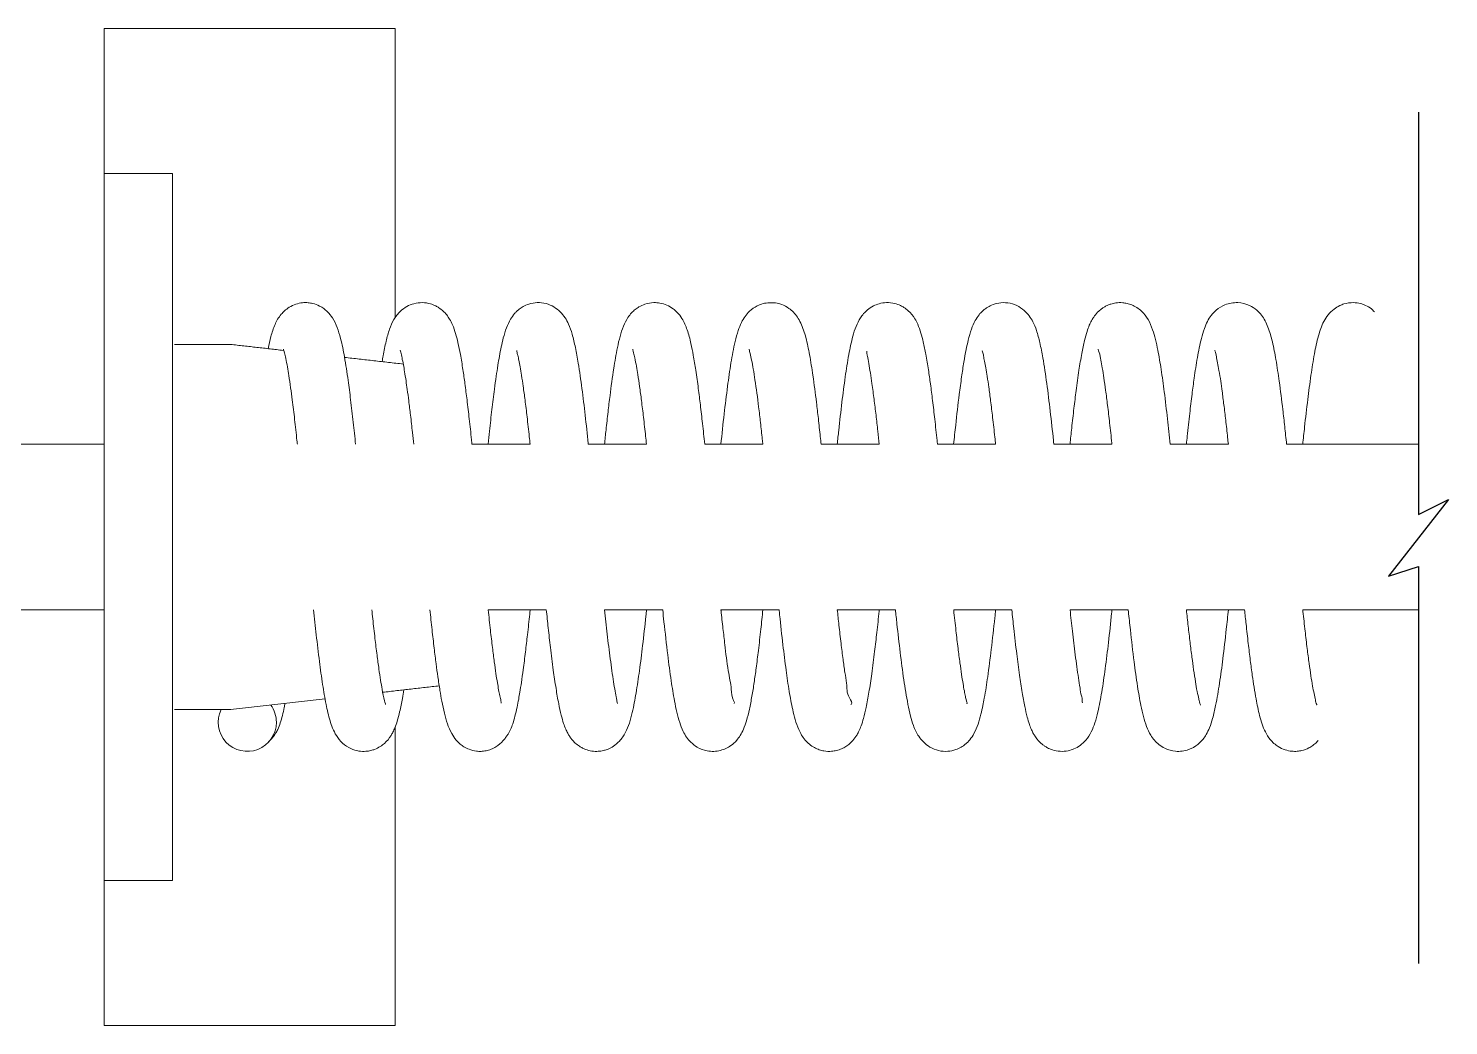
# Model space of a CAD drawing. Header units: inches. Extents: x 1 to 12.5, y 7.3 to 19.7.
# Drawn here: x 10.389 to 12.525, y 13.063 to 14.563 of the extents above; entities that cross this region are included whole.
import ezdxf

# ---------------------------------------------------------------- set-up
doc = ezdxf.new("R2010")
doc.units = ezdxf.units.IN
doc.header["$MEASUREMENT"] = 0

msp = doc.modelspace()

# ---------------------------------------------------------------- linework, layer by layer
at = {"color": 7, "linetype": 'Continuous', "lineweight": 15}
for p, q in [((10.503119, 14.562982), (10.533121, 14.562982)), ((10.503119, 14.562982), (10.503119, 14.187982)), ((10.580619, 14.562982), (10.533121, 14.562982)), ((10.94062, 14.562982), (10.580619, 14.562982)), ((10.94062, 14.562982), (10.94062, 14.127573)), ((10.605621, 14.283746), (10.605621, 14.344858)), ((10.605621, 13.281107), (10.605621, 14.283746)), ((10.503119, 14.187982), (10.503119, 13.437982)), ((10.94062, 13.512575), (10.94062, 13.062982)), ((10.503119, 13.437982), (10.503119, 13.062982)), ((10.503119, 13.062982), (10.533121, 13.062982)), ((10.580619, 13.062982), (10.533121, 13.062982)), ((10.94062, 13.062982), (10.580619, 13.062982))]:
    msp.add_line(p, q, dxfattribs=at)
for p, q in [((12.479431, 14.436759), (12.479431, 13.831932)), ((12.524588, 13.854501), (12.434274, 13.738836)), ((12.479431, 13.831932), (12.524588, 13.854501)), ((12.434274, 13.738836), (12.479431, 13.753532)), ((12.479431, 13.753532), (12.479431, 13.156577))]:
    msp.add_line(p, q)
for centre, radius, start, end in [((10.718132, 13.519237), 0.043737, 359.993685, 36.38748), ((10.718119, 13.519232), 0.04375, 154.129296, 0.000115)]:
    msp.add_arc(centre, radius, start, end, dxfattribs=at)
for points in [[(10.605621, 14.344858), (10.503119, 14.344858)], [(10.69312, 14.087642), (10.608807, 14.087642)], [(10.772075, 14.078645), (10.69312, 14.087642)], [(10.952632, 14.058075), (10.864333, 14.068135)], [(10.503119, 13.937357), (9.127996, 13.937357)], [(11.143372, 13.937357), (11.055962, 13.937357)], [(11.318372, 13.937357), (11.230972, 13.937357)], [(11.493375, 13.937357), (11.405975, 13.937357)], [(11.668362, 13.937357), (11.580961, 13.937357)], [(11.843372, 13.937357), (11.755962, 13.937357)], [(12.018387, 13.937357), (11.930961, 13.937357)], [(12.193376, 13.937357), (12.105947, 13.937357)], [(12.479431, 13.937357), (12.280974, 13.937357)], [(9.127996, 13.688606), (10.503119, 13.688606)], [(11.08035, 13.688606), (11.167774, 13.688606)], [(11.255356, 13.688606), (11.342777, 13.688606)], [(11.430354, 13.688606), (11.517778, 13.688606)], [(11.605364, 13.688606), (11.6928, 13.688606)], [(11.780351, 13.688606), (11.867773, 13.688606)], [(11.955363, 13.688606), (12.042769, 13.688606)], [(12.130366, 13.688606), (12.217779, 13.688606)], [(12.305355, 13.688606), (12.479431, 13.688606)], [(10.921861, 13.564384), (11.006764, 13.574057)], [(10.69312, 13.538322), (10.835148, 13.554505)], [(10.608807, 13.538322), (10.69312, 13.538322)], [(10.503119, 13.281107), (10.605621, 13.281107)]]:
    msp.add_open_spline(points, degree=1, dxfattribs=at)
for points, knots in [([(10.880977, 13.937357), (10.879831, 13.948422), (10.877464, 13.970802), (10.873746, 14.002908), (10.869507, 14.035673), (10.864889, 14.066499), (10.859607, 14.093099), (10.853755, 14.112865), (10.847276, 14.126614), (10.839952, 14.135882), (10.833155, 14.141645), (10.825886, 14.146138), (10.817847, 14.149135), (10.809179, 14.150559), (10.800613, 14.150526), (10.79082, 14.148478), (10.781531, 14.144135), (10.774318, 14.138652), (10.768477, 14.132541), (10.763684, 14.125692), (10.758066, 14.114498), (10.753292, 14.099642), (10.750797, 14.087261), (10.749577, 14.081208)], [0.536491692, 0.536491692, 0.536491692, 0.536491692, 0.581931122, 0.628410601, 0.668501704, 0.716869001, 0.75571738, 0.779161296, 0.800936788, 0.817358876, 0.826958527, 0.837209397, 0.85213379, 0.86163973, 0.872969111, 0.886928585, 0.902168392, 0.914440329, 0.923725343, 0.93660439, 0.948412661, 0.974777679, 1, 1, 1, 1]), ([(11.055976, 13.937357), (11.055743, 13.939598), (11.054407, 13.9524), (11.052031, 13.974662), (11.048731, 14.002873), (11.045563, 14.027508), (11.042342, 14.050383), (11.038936, 14.071072), (11.035272, 14.089182), (11.031501, 14.104097), (11.02751, 14.115859), (11.022834, 14.125196), (11.018102, 14.13209), (11.012707, 14.13795), (11.007083, 14.142374), (11.000699, 14.146079), (10.992527, 14.149334), (10.981275, 14.151055), (10.969006, 14.149547), (10.95774, 14.14497), (10.947016, 14.137078), (10.937974, 14.125322), (10.931277, 14.109699), (10.926397, 14.091323), (10.922996, 14.074952), (10.921353, 14.064623), (10.920887, 14.061691)], [0.521106784, 0.521106784, 0.521106784, 0.521106784, 0.530092056, 0.572437421, 0.61038686, 0.643354152, 0.671485313, 0.702502043, 0.726956337, 0.745138222, 0.763836097, 0.77635788, 0.786654399, 0.797084192, 0.808003696, 0.815042338, 0.826467267, 0.842887926, 0.859870978, 0.875120737, 0.890893561, 0.912440881, 0.93335404, 0.958296876, 0.988159709, 1, 1, 1, 1]), ([(11.230976, 13.937357), (11.230935, 13.937746), (11.229417, 13.952363), (11.226438, 13.980368), (11.221533, 14.020753), (11.216795, 14.054745), (11.211854, 14.082062), (11.207325, 14.101727), (11.202205, 14.116781), (11.196156, 14.128072), (11.188875, 14.137035), (11.179238, 14.14458), (11.167295, 14.149635), (11.154282, 14.151077), (11.142477, 14.149029), (11.133453, 14.145108), (11.127573, 14.141184), (11.123302, 14.137544), (11.118702, 14.132778), (11.113011, 14.124599), (11.107383, 14.112208), (11.103098, 14.098089), (11.099808, 14.08378), (11.097178, 14.070066), (11.094704, 14.055377), (11.092234, 14.038763), (11.089219, 14.016528), (11.085847, 13.989074), (11.082774, 13.961421), (11.080971, 13.944029), (11.08028, 13.937357)], [0.447124852, 0.447124852, 0.447124852, 0.447124852, 0.448462696, 0.497324451, 0.543329329, 0.587431464, 0.614542597, 0.638137657, 0.656328713, 0.668670685, 0.681704107, 0.695492305, 0.710066372, 0.725434569, 0.739557516, 0.750498538, 0.758810014, 0.76361307, 0.769647047, 0.781392707, 0.797439633, 0.815925238, 0.831715327, 0.847581911, 0.86362038, 0.882597002, 0.904956088, 0.940269493, 0.977085475, 1, 1, 1, 1]), ([(11.405975, 13.937357), (11.405962, 13.937486), (11.404881, 13.947898), (11.402796, 13.967654), (11.39962, 13.995492), (11.396267, 14.02228), (11.39284, 14.047218), (11.389158, 14.069844), (11.385124, 14.090096), (11.380355, 14.108919), (11.373503, 14.124919), (11.365534, 14.135284), (11.357838, 14.14203), (11.34915, 14.147051), (11.339286, 14.150027), (11.328041, 14.15089), (11.317154, 14.149), (11.307867, 14.144779), (11.301232, 14.140219), (11.295548, 14.134948), (11.289155, 14.126691), (11.283208, 14.114721), (11.27835, 14.099326), (11.273524, 14.078178), (11.26847, 14.048465), (11.26416, 14.0162), (11.260427, 13.985309), (11.257719, 13.960856), (11.256027, 13.944586), (11.255276, 13.937357)], [0.446994451, 0.446994451, 0.446994451, 0.446994451, 0.447440446, 0.482756335, 0.514862704, 0.543160873, 0.574988242, 0.600857046, 0.621465442, 0.645521626, 0.667148617, 0.680348501, 0.689821789, 0.701962426, 0.714337849, 0.724683227, 0.740275465, 0.751473543, 0.759294425, 0.767692397, 0.777855916, 0.794800638, 0.813024686, 0.832910085, 0.86886738, 0.915951406, 0.944112918, 0.975169076, 1, 1, 1, 1]), ([(11.580975, 13.937357), (11.580573, 13.941223), (11.579222, 13.954117), (11.576965, 13.975159), (11.573373, 14.005899), (11.569246, 14.037967), (11.564161, 14.070492), (11.558706, 14.096921), (11.552666, 14.116081), (11.545705, 14.128623), (11.539682, 14.136108), (11.53189, 14.142789), (11.519965, 14.149125), (11.503067, 14.151739), (11.485887, 14.147152), (11.473946, 14.138708), (11.466247, 14.129804), (11.460579, 14.120093), (11.455627, 14.107376), (11.45028, 14.087086), (11.445091, 14.058965), (11.439943, 14.022584), (11.434931, 13.981737), (11.431878, 13.952595), (11.430281, 13.937357)], [0.448182062, 0.448182062, 0.448182062, 0.448182062, 0.461440719, 0.492395485, 0.5203551, 0.566989391, 0.602666484, 0.632575175, 0.659054283, 0.670721448, 0.68129481, 0.691648157, 0.70552896, 0.72686724, 0.748275003, 0.764450308, 0.776035234, 0.788185836, 0.802611385, 0.822440583, 0.859659582, 0.900067311, 0.947747669, 1, 1, 1, 1]), ([(11.755974, 13.937357), (11.755769, 13.939339), (11.754458, 13.951907), (11.752111, 13.973928), (11.748813, 14.002209), (11.745636, 14.026984), (11.742373, 14.05017), (11.7389, 14.071275), (11.735145, 14.089754), (11.731281, 14.104852), (11.727208, 14.116583), (11.721276, 14.128138), (11.714236, 14.136874), (11.706326, 14.142899), (11.699494, 14.146672), (11.690724, 14.149809), (11.679687, 14.150985), (11.668759, 14.149309), (11.659033, 14.145539), (11.648939, 14.138857), (11.639833, 14.128244), (11.633087, 14.114464), (11.6273, 14.09588), (11.622073, 14.070501), (11.616907, 14.037337), (11.612029, 13.99933), (11.608186, 13.965493), (11.606019, 13.944361), (11.605301, 13.937357)], [0.447021582, 0.447021582, 0.447021582, 0.447021582, 0.453830048, 0.490193559, 0.52268023, 0.551100668, 0.575527404, 0.60267213, 0.624162652, 0.639922189, 0.655905662, 0.666451844, 0.684207671, 0.693630128, 0.700264856, 0.710812082, 0.725243027, 0.737678569, 0.748232884, 0.760657411, 0.778670634, 0.795235456, 0.812760885, 0.84504454, 0.883659215, 0.927425762, 0.975943181, 1, 1, 1, 1]), ([(11.930977, 13.937357), (11.930775, 13.939306), (11.929036, 13.955958), (11.925744, 13.986546), (11.92059, 14.028049), (11.915575, 14.062464), (11.910388, 14.089026), (11.905703, 14.10725), (11.900376, 14.120751), (11.894018, 14.130945), (11.886092, 14.139503), (11.875245, 14.146788), (11.861956, 14.15077), (11.848798, 14.150542), (11.83807, 14.147385), (11.831284, 14.143718), (11.826961, 14.14063), (11.823016, 14.137345), (11.817855, 14.131828), (11.811926, 14.122616), (11.806437, 14.109689), (11.802283, 14.094969), (11.798703, 14.078435), (11.795408, 14.060021), (11.79202, 14.037499), (11.787836, 14.005898), (11.783879, 13.972061), (11.781301, 13.947014), (11.780306, 13.937357)], [0.446367943, 0.446367943, 0.446367943, 0.446367943, 0.453072791, 0.503645363, 0.551613073, 0.596151373, 0.622588919, 0.644173031, 0.660456753, 0.672013693, 0.68507849, 0.700087362, 0.716172875, 0.731741394, 0.74443066, 0.754072863, 0.757981005, 0.762594201, 0.771619065, 0.783702303, 0.799868088, 0.819474576, 0.835948146, 0.857733998, 0.88345955, 0.913857432, 0.966786228, 1, 1, 1, 1]), ([(12.105981, 13.937357), (12.104657, 13.950147), (12.101866, 13.97643), (12.097388, 14.014029), (12.092714, 14.048496), (12.088295, 14.074891), (12.083993, 14.094789), (12.079655, 14.110397), (12.073373, 14.125085), (12.064791, 14.136288), (12.056013, 14.143211), (12.048562, 14.147097), (12.041388, 14.149388), (12.033306, 14.150674), (12.025085, 14.150442), (12.017573, 14.148746), (12.012074, 14.14669), (12.004768, 14.143021), (11.99833, 14.137915), (11.993041, 14.131788), (11.990037, 14.1276), (11.987031, 14.122521), (11.983831, 14.115713), (11.980338, 14.105934), (11.976563, 14.091755), (11.972515, 14.072256), (11.968367, 14.047084), (11.964609, 14.019555), (11.961035, 13.990581), (11.958009, 13.963619), (11.956129, 13.945536), (11.955279, 13.937357)], [0.448616932, 0.448616932, 0.448616932, 0.448616932, 0.492415259, 0.538641681, 0.577582336, 0.610882028, 0.629766255, 0.646899292, 0.666014177, 0.683839065, 0.694272993, 0.703870722, 0.712300841, 0.719813776, 0.731661259, 0.740045869, 0.745941378, 0.751612978, 0.767861542, 0.773429748, 0.779166069, 0.785391256, 0.793507033, 0.80474837, 0.820710481, 0.843446639, 0.872556242, 0.907588371, 0.938077138, 0.971988371, 1, 1, 1, 1]), ([(12.280977, 13.937357), (12.280047, 13.946319), (12.278212, 13.96373), (12.274664, 13.995368), (12.270467, 14.028914), (12.265467, 14.062942), (12.260233, 14.090249), (12.254894, 14.109912), (12.248955, 14.123223), (12.243385, 14.131916), (12.235704, 14.140031), (12.223964, 14.14763), (12.207182, 14.151785), (12.189246, 14.148671), (12.176019, 14.140576), (12.167503, 14.131555), (12.161558, 14.122052), (12.156637, 14.110353), (12.15144, 14.0922), (12.146512, 14.067274), (12.142265, 14.039322), (12.138555, 14.011317), (12.135055, 13.982188), (12.132298, 13.956952), (12.130697, 13.941413), (12.130279, 13.937357)], [0.448634729, 0.448634729, 0.448634729, 0.448634729, 0.479339273, 0.508292797, 0.557121853, 0.594543396, 0.625455692, 0.651882362, 0.663714469, 0.674990785, 0.686904243, 0.701523197, 0.722091881, 0.744278632, 0.761626479, 0.774039858, 0.786255692, 0.799619459, 0.817158979, 0.85050808, 0.886127023, 0.913497013, 0.946767855, 0.986102748, 1, 1, 1, 1]), ([(12.412972, 14.136585), (12.411518, 14.138211), (12.407818, 14.142347), (12.400353, 14.1463), (12.391377, 14.149549), (12.380241, 14.151061), (12.369548, 14.149582), (12.359763, 14.145782), (12.351432, 14.140674), (12.343202, 14.132522), (12.334687, 14.119092), (12.328, 14.099112), (12.322333, 14.071893), (12.317274, 14.039906), (12.312493, 14.003118), (12.308515, 13.968503), (12.306172, 13.945973), (12.305275, 13.937357)], [0, 0, 0, 0, 0.0233307, 0.05935742, 0.08906371, 0.12592786, 0.17904816, 0.20294855, 0.23851066, 0.28331036, 0.3262368, 0.4083775, 0.5079245, 0.62534608, 0.75642846, 0.90684512, 1, 1, 1, 1]), ([(10.772572, 14.080565), (10.772642, 14.080267), (10.773063, 14.078452), (10.774445, 14.073881), (10.777235, 14.060918), (10.781355, 14.037325), (10.785483, 14.006664), (10.78943, 13.974183), (10.791856, 13.951848), (10.79318, 13.939345), (10.79339, 13.937357)], [0, 0, 0, 0, 0.001210745, 0.007365074, 0.018866654, 0.053597393, 0.102048026, 0.141161819, 0.182966253, 0.190871794, 0.190871794, 0.190871794, 0.190871794]), ([(10.948068, 14.079079), (10.94806, 14.078985), (10.947973, 14.077915), (10.949682, 14.074164), (10.95076, 14.066894), (10.952914, 14.057123), (10.954845, 14.04558), (10.956787, 14.033142), (10.95885, 14.01853), (10.961124, 14.001338), (10.963752, 13.979807), (10.966193, 13.95799), (10.967763, 13.943312), (10.968392, 13.937357)], [0, 0, 0, 0, 0.000321201, 0.003657933, 0.013479653, 0.025593055, 0.037727934, 0.053456258, 0.068565802, 0.088113972, 0.112666457, 0.142623316, 0.163069448, 0.163069448, 0.163069448, 0.163069448]), ([(11.123566, 14.078352), (11.123566, 14.077859), (11.123563, 14.075449), (11.125266, 14.070674), (11.126641, 14.063028), (11.128638, 14.052991), (11.130764, 14.039961), (11.133215, 14.023275), (11.135996, 14.002459), (11.139076, 13.977143), (11.141521, 13.954927), (11.142991, 13.941144), (11.143391, 13.937357)], [0, 0, 0, 0, 0.001681482, 0.008210932, 0.017014878, 0.028285962, 0.043149507, 0.062123471, 0.085904597, 0.114904914, 0.149255586, 0.162266925, 0.162266925, 0.162266925, 0.162266925]), ([(11.297626, 14.080429), (11.297693, 14.080109), (11.298069, 14.07832), (11.299391, 14.074018), (11.302077, 14.061607), (11.305096, 14.04474), (11.308209, 14.023325), (11.311057, 14.001991), (11.314084, 13.977014), (11.316509, 13.955052), (11.31796, 13.941443), (11.318392, 13.937357)], [0, 0, 0, 0, 0.00111295, 0.006229998, 0.01532156, 0.044377657, 0.06462971, 0.089084111, 0.117748384, 0.150395206, 0.164404017, 0.164404017, 0.164404017, 0.164404017]), ([(11.472619, 14.080429), (11.472658, 14.080208), (11.473036, 14.078053), (11.474846, 14.072711), (11.476719, 14.062977), (11.479235, 14.049786), (11.482856, 14.026378), (11.486407, 13.99944), (11.489923, 13.969623), (11.491964, 13.950802), (11.493118, 13.939929), (11.493389, 13.937357)], [0, 0, 0, 0, 0.000763938, 0.007453033, 0.019141305, 0.034508861, 0.05322825, 0.099846061, 0.127102209, 0.155546765, 0.164363625, 0.164363625, 0.164363625, 0.164363625]), ([(11.649601, 14.07754), (11.649632, 14.077568), (11.650134, 14.078016), (11.64946, 14.072879), (11.651474, 14.069242), (11.652758, 14.057452), (11.655233, 14.044362), (11.657794, 14.026133), (11.660681, 14.004994), (11.663591, 13.981162), (11.666126, 13.9586), (11.667695, 13.943971), (11.668393, 13.937357)], [0, 0, 0, 0, 0.000136685, 0.0021866, 0.009205986, 0.021592954, 0.037922719, 0.056720378, 0.083828349, 0.111180652, 0.138754821, 0.161504272, 0.161504272, 0.161504272, 0.161504272]), ([(11.823693, 14.078174), (11.82363, 14.078138), (11.82308, 14.077831), (11.824826, 14.074526), (11.8249, 14.069933), (11.827116, 14.061653), (11.828811, 14.051541), (11.831013, 14.03852), (11.833386, 14.02197), (11.836135, 14.001349), (11.83917, 13.976323), (11.841571, 13.954488), (11.843008, 13.940986), (11.843391, 13.937357)], [0, 0, 0, 0, 0.000240263, 0.002075124, 0.009203007, 0.018632777, 0.02992492, 0.044729894, 0.063567469, 0.087124556, 0.115790224, 0.149713681, 0.162185903, 0.162185903, 0.162185903, 0.162185903]), ([(11.997769, 14.080138), (11.99772, 14.080198), (11.997125, 14.080917), (12.00123, 14.070428), (12.000774, 14.066076), (12.004145, 14.050843), (12.006294, 14.036293), (12.009054, 14.017354), (12.011944, 13.99485), (12.015083, 13.968336), (12.017189, 13.948736), (12.018323, 13.937986), (12.018389, 13.937357)], [0, 0, 0, 0, 0.000245813, 0.002938104, 0.01929214, 0.03277568, 0.050050547, 0.071418142, 0.097277797, 0.127643589, 0.162331844, 0.164490248, 0.164490248, 0.164490248, 0.164490248]), ([(12.173636, 14.078465), (12.173549, 14.078528), (12.172596, 14.079218), (12.175026, 14.073271), (12.175405, 14.066444), (12.180705, 14.044152), (12.183446, 14.021112), (12.186839, 13.99589), (12.189553, 13.972793), (12.191738, 13.952912), (12.19303, 13.940782), (12.193391, 13.937357)], [0, 0, 0, 0, 0.000440146, 0.004817824, 0.014128535, 0.045731592, 0.092851191, 0.122972889, 0.157542279, 0.196394697, 0.211687874, 0.211687874, 0.211687874, 0.211687874]), ([(10.817759, 13.688606), (10.819067, 13.675956), (10.821833, 13.649912), (10.826301, 13.612368), (10.831009, 13.57745), (10.836047, 13.547694), (10.840941, 13.525733), (10.846277, 13.51011), (10.852063, 13.498443), (10.861014, 13.487351), (10.87293, 13.47936), (10.8852, 13.475682), (10.895487, 13.475241), (10.903435, 13.476481), (10.910831, 13.478777), (10.917815, 13.482311), (10.926519, 13.488918), (10.932723, 13.496468), (10.937391, 13.504762), (10.940602, 13.511968), (10.944072, 13.522254), (10.947791, 13.536932), (10.951022, 13.552646), (10.952758, 13.563672), (10.953437, 13.567981)], [0.520277343, 0.520277343, 0.520277343, 0.520277343, 0.570557912, 0.62382633, 0.66976666, 0.709838409, 0.743155541, 0.758567072, 0.775013946, 0.794421934, 0.814234464, 0.830750566, 0.844445125, 0.854598188, 0.862406198, 0.874993823, 0.885304999, 0.905463932, 0.913002143, 0.922922674, 0.936600785, 0.955869676, 0.982754295, 1, 1, 1, 1]), ([(10.92589, 13.546078), (10.925829, 13.546459), (10.925532, 13.548329), (10.923231, 13.555815), (10.921128, 13.567594), (10.918327, 13.583496), (10.915823, 13.600603), (10.912978, 13.621643), (10.909894, 13.646855), (10.907367, 13.669654), (10.905831, 13.684039), (10.905348, 13.688606)], [0, 0, 0, 0, 0.001574692, 0.007732149, 0.031898384, 0.05038049, 0.073697091, 0.102504116, 0.137101832, 0.177439418, 0.196194436, 0.196194436, 0.196194436, 0.196194436]), ([(10.992764, 13.688606), (10.993808, 13.678539), (10.995848, 13.659205), (10.998938, 13.632032), (11.001868, 13.608424), (11.004722, 13.587224), (11.007498, 13.568594), (11.010663, 13.550373), (11.014125, 13.533643), (11.018695, 13.517099), (11.024386, 13.503266), (11.031212, 13.492954), (11.037721, 13.486531), (11.044259, 13.481872), (11.052314, 13.477885), (11.061173, 13.475689), (11.069847, 13.475322), (11.077275, 13.47619), (11.084824, 13.47846), (11.093821, 13.483173), (11.10109, 13.489414), (11.10651, 13.495858), (11.10953, 13.500065), (11.111987, 13.504221), (11.114667, 13.509779), (11.117722, 13.517832), (11.120906, 13.528972), (11.123756, 13.541427), (11.126118, 13.553553), (11.128266, 13.56591), (11.130559, 13.580579), (11.13337, 13.600726), (11.136433, 13.624751), (11.13967, 13.652672), (11.141956, 13.673839), (11.143238, 13.686399), (11.143463, 13.688606)], [0.447533595, 0.447533595, 0.447533595, 0.447533595, 0.482089183, 0.51391398, 0.540908147, 0.563309811, 0.586949752, 0.605213859, 0.626453095, 0.645256286, 0.663759983, 0.677280406, 0.687166999, 0.694807625, 0.704608963, 0.717691635, 0.725614768, 0.734153333, 0.743105974, 0.752369437, 0.768655532, 0.775389104, 0.781107312, 0.786314745, 0.791853426, 0.80215437, 0.815678539, 0.831380772, 0.84576796, 0.857854104, 0.874202617, 0.896457159, 0.927307706, 0.956893047, 0.992426387, 1, 1, 1, 1]), ([(11.099926, 13.547946), (11.099809, 13.549115), (11.099433, 13.552868), (11.097646, 13.559471), (11.09597, 13.568564), (11.093975, 13.579693), (11.091823, 13.593665), (11.089348, 13.611297), (11.086558, 13.63303), (11.083487, 13.659182), (11.081444, 13.678208), (11.080357, 13.688527), (11.080349, 13.688606)], [0, 0, 0, 0, 0.004679694, 0.015028788, 0.027181085, 0.041558329, 0.060114159, 0.08355168, 0.112559005, 0.147488875, 0.188553772, 0.188867426, 0.188867426, 0.188867426, 0.188867426]), ([(11.167763, 13.688606), (11.16871, 13.679474), (11.170707, 13.660532), (11.174125, 13.630268), (11.177956, 13.599811), (11.181979, 13.57158), (11.185933, 13.548868), (11.189733, 13.531393), (11.193287, 13.518607), (11.196607, 13.509591), (11.1997, 13.503134), (11.202683, 13.498141), (11.207892, 13.490932), (11.214485, 13.484833), (11.222769, 13.48005), (11.229762, 13.47717), (11.238601, 13.475361), (11.247441, 13.475437), (11.254749, 13.476821), (11.261662, 13.47915), (11.269576, 13.483333), (11.279074, 13.491427), (11.287225, 13.503506), (11.293067, 13.51842), (11.298246, 13.538193), (11.303225, 13.564539), (11.308097, 13.59814), (11.312909, 13.636693), (11.316275, 13.667294), (11.318121, 13.685308), (11.318459, 13.688606)], [0.44692834, 0.44692834, 0.44692834, 0.44692834, 0.478295202, 0.512006411, 0.550987311, 0.583175878, 0.609428951, 0.629737369, 0.644255098, 0.654735603, 0.662519575, 0.668685719, 0.674577381, 0.692898848, 0.698713335, 0.707226074, 0.718623076, 0.729292505, 0.737217967, 0.743942025, 0.754152871, 0.767611302, 0.786160205, 0.803268107, 0.822135912, 0.855929935, 0.894819367, 0.938129574, 0.988672775, 1, 1, 1, 1]), ([(11.274795, 13.547378), (11.274797, 13.547359), (11.274853, 13.546701), (11.273852, 13.552574), (11.273138, 13.555567), (11.270909, 13.567776), (11.268735, 13.580727), (11.266303, 13.597123), (11.263907, 13.614689), (11.26156, 13.633127), (11.258641, 13.657825), (11.256643, 13.676336), (11.25535, 13.688606)], [0, 0, 0, 0, 0.000064352, 0.002185142, 0.009442235, 0.021820088, 0.038085632, 0.056960913, 0.077533967, 0.098924282, 0.120375297, 0.162518049, 0.162518049, 0.162518049, 0.162518049]), ([(11.342761, 13.688606), (11.343399, 13.68246), (11.345788, 13.659748), (11.349811, 13.624032), (11.355003, 13.584441), (11.359592, 13.555658), (11.363896, 13.534781), (11.367969, 13.519337), (11.372708, 13.506737), (11.378449, 13.496672), (11.385306, 13.488449), (11.395513, 13.480581), (11.41084, 13.474809), (11.429166, 13.475521), (11.444242, 13.482666), (11.453579, 13.491242), (11.459828, 13.499804), (11.464821, 13.509621), (11.469382, 13.522876), (11.473411, 13.539451), (11.477103, 13.55864), (11.480398, 13.579322), (11.483584, 13.602294), (11.486956, 13.629007), (11.490306, 13.658302), (11.492436, 13.678765), (11.49346, 13.688606)], [0.448415419, 0.448415419, 0.448415419, 0.448415419, 0.469476762, 0.526267099, 0.570933005, 0.605588379, 0.625597202, 0.643574604, 0.659999216, 0.671323636, 0.682919074, 0.69627206, 0.714843013, 0.737608041, 0.756714219, 0.770497059, 0.780418458, 0.792712197, 0.80788711, 0.828101806, 0.850814478, 0.874486745, 0.899487801, 0.92986817, 0.966271131, 1, 1, 1, 1]), ([(11.450087, 13.54758), (11.450159, 13.547681), (11.451023, 13.548889), (11.446488, 13.556583), (11.446321, 13.572163), (11.440149, 13.600622), (11.436889, 13.630894), (11.433263, 13.661067), (11.431402, 13.678612), (11.430403, 13.688115), (11.430352, 13.688606)], [0, 0, 0, 0, 0.000418025, 0.005005058, 0.024935624, 0.056991085, 0.102059067, 0.12970823, 0.160673618, 0.16235863, 0.16235863, 0.16235863, 0.16235863]), ([(11.517764, 13.688606), (11.518038, 13.685971), (11.519889, 13.668268), (11.523178, 13.637893), (11.52798, 13.599427), (11.532642, 13.56696), (11.537203, 13.54216), (11.541805, 13.523128), (11.547147, 13.5073), (11.554583, 13.494634), (11.563322, 13.485987), (11.5705, 13.481096), (11.577926, 13.477838), (11.586627, 13.475613), (11.595452, 13.475199), (11.604409, 13.476667), (11.611656, 13.479135), (11.618306, 13.482714), (11.624126, 13.487095), (11.628679, 13.491692), (11.63226, 13.496254), (11.635234, 13.500824), (11.638327, 13.506658), (11.641671, 13.514835), (11.645308, 13.526694), (11.649239, 13.54355), (11.653359, 13.565948), (11.65751, 13.594034), (11.661371, 13.624113), (11.664982, 13.655444), (11.667223, 13.676417), (11.668389, 13.687798), (11.668472, 13.688606)], [0.448296436, 0.448296436, 0.448296436, 0.448296436, 0.457323612, 0.508955566, 0.55241607, 0.589426122, 0.620725409, 0.638315202, 0.656110928, 0.677564875, 0.687544215, 0.697805983, 0.706985195, 0.715032793, 0.728314547, 0.736722815, 0.745852547, 0.754268065, 0.762357574, 0.770591185, 0.776238768, 0.782099848, 0.789150304, 0.798709092, 0.812158113, 0.831377335, 0.857665927, 0.889750077, 0.928119, 0.961012026, 0.997231814, 1, 1, 1, 1]), ([(11.625923, 13.545963), (11.625958, 13.545989), (11.628716, 13.547983), (11.618636, 13.561149), (11.6205, 13.575552), (11.616296, 13.595377), (11.61392, 13.615174), (11.610789, 13.63902), (11.607985, 13.663918), (11.606163, 13.68089), (11.605348, 13.688606)], [0, 0, 0, 0, 0.000148866, 0.011554455, 0.037250106, 0.055765734, 0.07853529, 0.105833237, 0.13758413, 0.164042897, 0.164042897, 0.164042897, 0.164042897]), ([(11.692757, 13.688606), (11.693495, 13.681509), (11.695768, 13.660008), (11.699725, 13.624848), (11.704971, 13.584434), (11.710106, 13.552457), (11.715137, 13.529547), (11.719067, 13.516037), (11.723216, 13.505949), (11.727995, 13.497478), (11.73488, 13.489074), (11.744776, 13.481204), (11.757499, 13.47597), (11.771017, 13.474953), (11.782648, 13.477398), (11.790248, 13.480943), (11.79486, 13.483923), (11.797951, 13.486262), (11.801283, 13.489221), (11.806032, 13.494408), (11.811889, 13.503369), (11.817312, 13.516373), (11.821331, 13.530577), (11.824216, 13.543656), (11.827775, 13.562349), (11.832089, 13.590491), (11.837231, 13.630827), (11.841003, 13.664559), (11.843029, 13.684506), (11.843445, 13.688606)], [0.446470328, 0.446470328, 0.446470328, 0.446470328, 0.470875067, 0.520422519, 0.567484359, 0.610265163, 0.631139704, 0.647687812, 0.658313402, 0.668382126, 0.680848543, 0.695241687, 0.711200986, 0.727143364, 0.740858151, 0.751405902, 0.755628592, 0.759626318, 0.764653949, 0.770849739, 0.783629972, 0.801028773, 0.818828958, 0.834069521, 0.846827056, 0.883909816, 0.931423282, 0.985904685, 1, 1, 1, 1]), ([(11.800049, 13.54776), (11.800092, 13.54772), (11.801013, 13.546857), (11.798576, 13.554066), (11.798285, 13.557739), (11.796075, 13.567454), (11.794287, 13.578055), (11.792011, 13.592252), (11.789532, 13.609983), (11.786682, 13.631968), (11.783571, 13.658433), (11.781486, 13.677827), (11.780372, 13.688404), (11.78035, 13.688606)], [0, 0, 0, 0, 0.000194863, 0.004123683, 0.012257719, 0.022050469, 0.034385319, 0.050385031, 0.070629222, 0.095752316, 0.12605001, 0.161691279, 0.162384544, 0.162384544, 0.162384544, 0.162384544]), ([(11.867764, 13.688606), (11.868735, 13.679235), (11.871075, 13.657032), (11.874847, 13.624125), (11.879027, 13.591894), (11.882961, 13.565499), (11.886797, 13.544549), (11.890447, 13.528557), (11.893865, 13.516865), (11.897074, 13.508516), (11.900099, 13.502411), (11.904886, 13.494579), (11.910594, 13.488205), (11.917268, 13.483283), (11.922211, 13.480309), (11.929922, 13.47703), (11.940511, 13.475033), (11.951641, 13.47586), (11.961749, 13.479029), (11.970988, 13.484253), (11.980203, 13.492805), (11.987723, 13.504655), (11.993278, 13.519154), (11.998456, 13.53913), (12.00351, 13.566243), (12.00851, 13.601166), (12.013369, 13.64069), (12.016606, 13.67033), (12.018276, 13.686778), (12.018462, 13.688606)], [0.446878373, 0.446878373, 0.446878373, 0.446878373, 0.479071286, 0.523166185, 0.560056964, 0.590128101, 0.61434596, 0.632817338, 0.646155286, 0.655934026, 0.663345217, 0.669396387, 0.687293321, 0.692033568, 0.697711732, 0.706969608, 0.720526808, 0.734109853, 0.744666167, 0.756500679, 0.77007861, 0.787206067, 0.803937806, 0.822963991, 0.857653625, 0.898119764, 0.943507399, 0.993721146, 1, 1, 1, 1]), ([(11.974122, 13.548448), (11.974073, 13.5485), (11.973352, 13.549258), (11.97421, 13.553391), (11.971721, 13.560375), (11.970307, 13.572098), (11.967774, 13.586551), (11.96549, 13.603095), (11.963135, 13.620587), (11.96092, 13.63844), (11.958282, 13.661119), (11.956482, 13.677836), (11.955348, 13.688606)], [0, 0, 0, 0, 0.000242474, 0.003551779, 0.012371663, 0.026160959, 0.043416255, 0.062755405, 0.083227735, 0.103819846, 0.124292835, 0.161340268, 0.161340268, 0.161340268, 0.161340268]), ([(12.042765, 13.688606), (12.042853, 13.68776), (12.043909, 13.6776), (12.046667, 13.651478), (12.051078, 13.613858), (12.056234, 13.575961), (12.060921, 13.548464), (12.06546, 13.528296), (12.070036, 13.513178), (12.0756, 13.501062), (12.082064, 13.492034), (12.08911, 13.485245), (12.099456, 13.478679), (12.114939, 13.474331), (12.132828, 13.476659), (12.146675, 13.484509), (12.155017, 13.492984), (12.160843, 13.501538), (12.165779, 13.511951), (12.170427, 13.526637), (12.17548, 13.549002), (12.18046, 13.578917), (12.185555, 13.61718), (12.189886, 13.654084), (12.192419, 13.678781), (12.193428, 13.688606)], [0.448471768, 0.448471768, 0.448471768, 0.448471768, 0.451369468, 0.483290282, 0.538003994, 0.580472044, 0.613645047, 0.633043038, 0.650901915, 0.667416073, 0.67821779, 0.688560691, 0.700577767, 0.719671451, 0.74214819, 0.760086676, 0.772933177, 0.782362328, 0.79525138, 0.812052468, 0.834765651, 0.873356445, 0.915378287, 0.966335171, 1, 1, 1, 1]), ([(12.151291, 13.545111), (12.151296, 13.545104), (12.151753, 13.544416), (12.14919, 13.551152), (12.149007, 13.554665), (12.145987, 13.567258), (12.142793, 13.587118), (12.139168, 13.612203), (12.135713, 13.640051), (12.132977, 13.663937), (12.131218, 13.680341), (12.130348, 13.688606)], [0, 0, 0, 0, 0.000028819, 0.002782374, 0.011259147, 0.024118702, 0.040567492, 0.083041007, 0.108635223, 0.136529184, 0.164839065, 0.164839065, 0.164839065, 0.164839065]), ([(12.217762, 13.688606), (12.218517, 13.681344), (12.220303, 13.664401), (12.223129, 13.638884), (12.226252, 13.613189), (12.229947, 13.585333), (12.234178, 13.557661), (12.239156, 13.533152), (12.243865, 13.516546), (12.248819, 13.50423), (12.256371, 13.49217), (12.266757, 13.482905), (12.278222, 13.477515), (12.288028, 13.475447), (12.296609, 13.475398), (12.305291, 13.476813), (12.313362, 13.479792), (12.320566, 13.484306), (12.325309, 13.488115), (12.327562, 13.490832), (12.328336, 13.491765)], [0.581549957, 0.581549957, 0.581549957, 0.581549957, 0.613961217, 0.657182932, 0.695519407, 0.728867511, 0.781924708, 0.819771059, 0.839804525, 0.858479117, 0.878532376, 0.902485319, 0.919068171, 0.934263743, 0.94660174, 0.956948378, 0.973196164, 0.984354153, 0.994626647, 1, 1, 1, 1]), ([(12.326095, 13.545529), (12.326133, 13.545478), (12.326639, 13.544798), (12.324612, 13.550011), (12.32395, 13.555811), (12.31999, 13.572362), (12.317411, 13.589894), (12.314637, 13.608975), (12.311765, 13.63137), (12.30868, 13.657455), (12.306583, 13.676934), (12.305448, 13.687688), (12.305351, 13.688606)], [0, 0, 0, 0, 0.000201524, 0.002678201, 0.009048829, 0.033076538, 0.050647936, 0.072173118, 0.097947239, 0.127875232, 0.161584133, 0.164728443, 0.164728443, 0.164728443, 0.164728443]), ([(10.750021, 13.489942), (10.750206, 13.490094), (10.752537, 13.49202), (10.756122, 13.496284), (10.760637, 13.502308), (10.76454, 13.509641), (10.767967, 13.5186), (10.770997, 13.529613), (10.773362, 13.539365), (10.774429, 13.545508), (10.774797, 13.547627)], [0, 0, 0, 0, 0.01122165, 0.1417338, 0.25912335, 0.36397742, 0.52985615, 0.70775895, 0.89918382, 1, 1, 1, 1])]:
    msp.add_open_spline(points, degree=3, knots=knots, dxfattribs=at)

doc.saveas('drawing.dxf')
